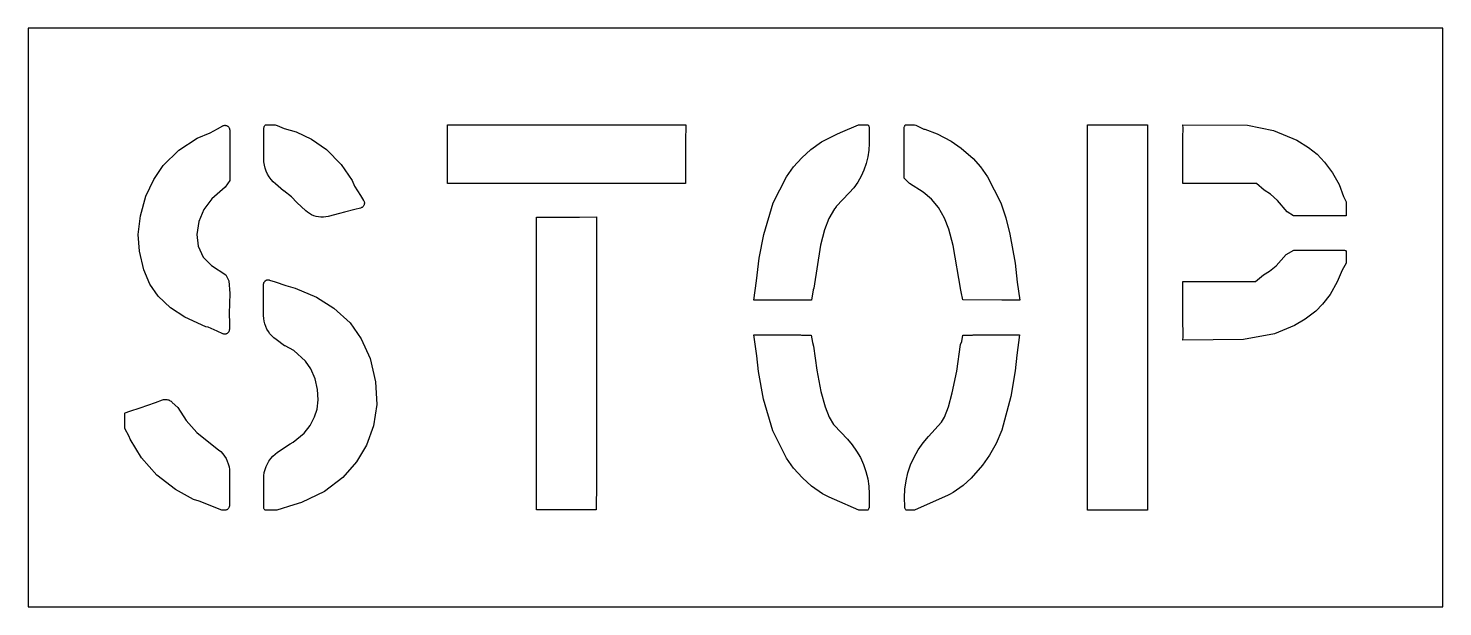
# Model space of a CAD drawing. Header units: inches. Extents: x 0 to 44, y 0 to 18.
import ezdxf

# ---------------------------------------------------------------- set-up
doc = ezdxf.new("R2010")
doc.units = ezdxf.units.IN
doc.header["$MEASUREMENT"] = 0
doc.layers.add('CUT', color=1, linetype='Continuous')

msp = doc.modelspace()

# ---------------------------------------------------------------- linework, layer by layer
at = {"layer": 'CUT'}
for points in [[(0, 0), (44, 0), (44, 18), (0, 18)], [(6.155, 14.976), (6.169, 14.972), (6.182, 14.966), (6.196, 14.959), (6.208, 14.951), (6.219, 14.942), (6.229, 14.931), (6.239, 14.919), (6.247, 14.907), (6.253, 14.893), (6.258, 14.88), (6.262, 14.865), (6.264, 14.851), (6.265, 14.836), (6.265, 14.641), (6.265, 14.383), (6.265, 13.259), (6.124, 13.054), (5.712, 12.691), (5.462, 12.363), (5.304, 11.983), (5.244, 11.578), (5.287, 11.215), (5.439, 10.881), (5.695, 10.613), (6.141, 10.331), (6.242, 10.146), (6.265, 9.748), (6.253, 9.128), (6.256, 8.819), (6.255, 8.628), (6.254, 8.613), (6.252, 8.598), (6.248, 8.583), (6.242, 8.569), (6.236, 8.556), (6.227, 8.543), (6.218, 8.531), (6.207, 8.52), (6.196, 8.511), (6.183, 8.503), (6.17, 8.496), (6.156, 8.49), (6.141, 8.486), (6.126, 8.484), (6.111, 8.483), (6.096, 8.483), (6.081, 8.486), (6.067, 8.489), (6.052, 8.495), (5.877, 8.571), (5.595, 8.696), (5.528, 8.712), (4.869, 9.007), (4.425, 9.297), (4.041, 9.663), (3.784, 10.035), (3.591, 10.487), (3.455, 11.067), (3.42, 11.583), (3.49, 12.165), (3.657, 12.778), (3.901, 13.291), (4.2, 13.727), (4.682, 14.209), (5.255, 14.578), (5.653, 14.749), (5.881, 14.874), (6.054, 14.964), (6.067, 14.97), (6.081, 14.975), (6.096, 14.978), (6.11, 14.98), (6.125, 14.98), (6.14, 14.979)], [(10.408, 12.447), (10.396, 12.436), (10.382, 12.427), (10.368, 12.419), (10.353, 12.412), (10.337, 12.407), (10.156, 12.36), (9.835, 12.278), (9.686, 12.238), (9.326, 12.146), (9.253, 12.131), (9.179, 12.123), (9.104, 12.123), (9.029, 12.13), (8.956, 12.145), (8.884, 12.167), (8.815, 12.196), (8.75, 12.232), (8.688, 12.274), (8.63, 12.322), (8.358, 12.574), (8.189, 12.754), (7.952, 12.939), (7.943, 12.945), (7.942, 12.945), (7.69, 13.156), (7.617, 13.223), (7.551, 13.297), (7.493, 13.377), (7.442, 13.462), (7.4, 13.552), (7.367, 13.645), (7.343, 13.741), (7.329, 13.839), (7.324, 13.938), (7.324, 14.266), (7.324, 14.454), (7.324, 14.684), (7.324, 14.869), (7.325, 14.888), (7.328, 14.906), (7.333, 14.924), (7.339, 14.941), (7.347, 14.958), (7.357, 14.974), (7.369, 14.989), (7.379, 15), (7.676, 15), (7.744, 14.974), (7.961, 14.88), (8.336, 14.782), (8.815, 14.552), (9.28, 14.224), (9.73, 13.763), (10.072, 13.262), (10.151, 13.082), (10.333, 12.801), (10.432, 12.642), (10.439, 12.628), (10.446, 12.613), (10.451, 12.597), (10.454, 12.581), (10.455, 12.565), (10.455, 12.548), (10.453, 12.532), (10.449, 12.516), (10.444, 12.501), (10.437, 12.486), (10.429, 12.472), (10.419, 12.459)], [(20.448, 14.476), (20.449, 13.577), (20.449, 13.167), (20.039, 13.167), (13.036, 13.167), (13.045, 14.995), (13.148, 14.993), (13.428, 14.996), (20.455, 15)], [(25.135, 12.449), (25.132, 12.446), (25.078, 12.378), (24.908, 12.083), (24.772, 11.731), (24.645, 11.255), (24.438, 9.914), (24.42, 9.856), (24.367, 9.543), (23.173, 9.539), (22.569, 9.54), (22.658, 10.138), (22.741, 10.849), (22.885, 11.586), (23.176, 12.565), (23.587, 13.378), (23.807, 13.688), (24.06, 13.971), (24.342, 14.223), (24.68, 14.464), (25.151, 14.71), (25.27, 14.757), (25.824, 15), (26.118, 15), (26.126, 14.99), (26.135, 14.976), (26.143, 14.961), (26.149, 14.944), (26.154, 14.928), (26.156, 14.911), (26.157, 14.893), (26.157, 14.419), (26.147, 14.206), (26.117, 13.996), (26.067, 13.789), (25.997, 13.588), (25.909, 13.395), (25.803, 13.211), (25.68, 13.037), (25.541, 12.876)], [(29.618, 13.69), (29.839, 13.382), (30.254, 12.572), (30.407, 12.103), (30.533, 11.59), (30.697, 10.689), (30.763, 10.098), (30.844, 9.542), (30.281, 9.541), (29.067, 9.545), (29.021, 9.8), (29.005, 9.849), (28.775, 11.236), (28.633, 11.744), (28.497, 12.091), (28.311, 12.418), (28.099, 12.683), (27.842, 12.904), (27.41, 13.165), (27.249, 13.336), (27.249, 14.478), (27.249, 14.742), (27.249, 14.742), (27.249, 14.888), (27.25, 14.905), (27.252, 14.922), (27.257, 14.939), (27.263, 14.955), (27.271, 14.97), (27.28, 14.984), (27.291, 14.998), (27.293, 15), (27.567, 15), (27.612, 14.98), (27.612, 14.98), (27.854, 14.865), (27.892, 14.857), (28.278, 14.711), (28.709, 14.486), (29.018, 14.268), (29.39, 13.943)], [(32.952, 3), (32.952, 3.537), (32.952, 15), (34.818, 15), (34.818, 3)], [(35.917, 14.602), (35.921, 14.895), (35.918, 14.997), (37.93, 14.981), (38.732, 14.816), (39.467, 14.514), (39.823, 14.294), (40.091, 14.082), (40.326, 13.836), (40.574, 13.499), (40.775, 13.134), (40.912, 12.765), (41, 12.598), (41, 12.169), (40.992, 12.166), (40.975, 12.162), (40.958, 12.159), (40.941, 12.159), (40.752, 12.161), (40.537, 12.164), (39.358, 12.164), (39.159, 12.285), (38.86, 12.639), (38.639, 12.843), (38.45, 12.965), (38.209, 13.167), (35.918, 13.167)], [(16.192, 12.125), (17.152, 12.123), (17.672, 12.131), (17.672, 3.458), (17.668, 3.405), (17.666, 3.02), (15.806, 3.013), (15.806, 11.778), (15.806, 12.124), (16.152, 12.119)], [(41, 11.077), (41, 10.7), (40.994, 10.688), (40.875, 10.469), (40.721, 10.106), (40.494, 9.711), (40.263, 9.41), (40.049, 9.195), (39.717, 8.943), (39.394, 8.749), (38.766, 8.49), (37.808, 8.311), (35.919, 8.293), (35.922, 8.395), (35.922, 8.668), (35.913, 8.717), (35.917, 10.124), (38.176, 10.124), (38.421, 10.324), (38.615, 10.439), (38.815, 10.608), (39.127, 10.96), (39.366, 11.092), (40.5, 11.092), (40.746, 11.092), (40.931, 11.092), (40.948, 11.091), (40.964, 11.089), (40.981, 11.085), (40.996, 11.079)], [(7.993, 8.114), (7.969, 8.123), (7.71, 8.316), (7.641, 8.369), (7.577, 8.428), (7.519, 8.493), (7.468, 8.564), (7.424, 8.639), (7.388, 8.718), (7.359, 8.8), (7.338, 8.885), (7.325, 8.971), (7.321, 9.058), (7.321, 9.38), (7.321, 9.502), (7.321, 9.851), (7.321, 10.034), (7.322, 10.048), (7.324, 10.061), (7.328, 10.075), (7.332, 10.088), (7.338, 10.101), (7.346, 10.113), (7.354, 10.124), (7.364, 10.134), (7.374, 10.143), (7.386, 10.151), (7.398, 10.158), (7.411, 10.164), (7.424, 10.168), (7.438, 10.172), (7.451, 10.173), (7.465, 10.174), (7.479, 10.172), (7.493, 10.17), (7.507, 10.166), (7.679, 10.107), (8.01, 9.994), (8.299, 9.913), (8.964, 9.635), (9.51, 9.293), (10.011, 8.83), (10.353, 8.334), (10.632, 7.721), (10.805, 7.001), (10.838, 6.295), (10.742, 5.631), (10.517, 5.029), (10.213, 4.506), (9.787, 4.024), (9.214, 3.588), (8.495, 3.241), (8.264, 3.167), (8.261, 3.166), (7.732, 3), (7.362, 3), (7.357, 3.006), (7.347, 3.022), (7.339, 3.038), (7.332, 3.055), (7.327, 3.072), (7.325, 3.09), (7.324, 3.109), (7.324, 3.981), (7.328, 4.078), (7.342, 4.174), (7.365, 4.268), (7.398, 4.36), (7.438, 4.448), (7.488, 4.531), (7.545, 4.61), (7.609, 4.683), (7.68, 4.749), (7.757, 4.808), (8.142, 5.068), (8.235, 5.117), (8.583, 5.403), (8.766, 5.641), (8.904, 5.905), (8.982, 6.149), (9.022, 6.436), (9.001, 6.763), (8.926, 7.089), (8.791, 7.399), (8.621, 7.646), (8.258, 7.971)], [(24.048, 8.454), (24.353, 8.452), (24.393, 8.219), (24.43, 8.108), (24.526, 7.36), (24.656, 6.695), (24.787, 6.219), (24.912, 5.903), (25.044, 5.672), (25.065, 5.648), (25.479, 5.21), (25.632, 5.033), (25.767, 4.843), (25.884, 4.64), (25.981, 4.428), (26.057, 4.207), (26.112, 3.98), (26.145, 3.749), (26.156, 3.515), (26.156, 3.114), (26.155, 3.097), (26.153, 3.079), (26.148, 3.062), (26.142, 3.046), (26.134, 3.031), (26.125, 3.016), (26.114, 3.002), (26.111, 3), (25.835, 3), (25.078, 3.336), (24.917, 3.407), (24.71, 3.514), (24.367, 3.753), (24.083, 4.006), (23.804, 4.316), (23.585, 4.626), (23.161, 5.475), (22.875, 6.456), (22.719, 7.32), (22.666, 7.811), (22.573, 8.459), (23.228, 8.46), (24.021, 8.459)], [(28.627, 6.217), (28.744, 6.653), (28.887, 7.328), (29.004, 8.159), (29.038, 8.256), (29.074, 8.454), (29.371, 8.455), (29.397, 8.46), (30.202, 8.46), (30.835, 8.46), (30.751, 7.832), (30.7, 7.343), (30.566, 6.544), (30.284, 5.496), (30.106, 5.077), (29.906, 4.711), (29.684, 4.403), (29.335, 4.003), (29.082, 3.774), (28.775, 3.552), (28.661, 3.491), (28.616, 3.471), (27.568, 3), (27.309, 3), (27.304, 3.005), (27.294, 3.018), (27.285, 3.032), (27.277, 3.047), (27.271, 3.063), (27.267, 3.079), (27.264, 3.095), (27.263, 3.112), (27.256, 3.395), (27.268, 3.656), (27.305, 3.914), (27.365, 4.168), (27.449, 4.416), (27.556, 4.654), (27.685, 4.881), (27.835, 5.095), (28.003, 5.295), (28.407, 5.744), (28.501, 5.901)], [(4.34, 6.442), (4.367, 6.433), (4.392, 6.422), (4.417, 6.408), (4.44, 6.392), (4.461, 6.373), (4.48, 6.353), (4.653, 6.195), (4.914, 5.79), (5.238, 5.419), (5.458, 5.246), (5.922, 4.886), (5.989, 4.826), (6.051, 4.76), (6.105, 4.688), (6.152, 4.611), (6.191, 4.529), (6.222, 4.445), (6.244, 4.357), (6.258, 4.268), (6.262, 4.178), (6.262, 3.167), (6.261, 3.149), (6.258, 3.131), (6.254, 3.114), (6.247, 3.098), (6.239, 3.082), (6.23, 3.067), (6.219, 3.053), (6.206, 3.04), (6.193, 3.028), (6.178, 3.019), (6.162, 3.01), (6.145, 3.004), (6.133, 3), (6.046, 3), (6.04, 3.001), (6.023, 3.007), (5.311, 3.286), (5.142, 3.341), (4.575, 3.65), (4.003, 4.091), (3.524, 4.63), (3.17, 5.214), (3.136, 5.295), (3, 5.541), (3, 6.024), (3.017, 6.032), (3.158, 6.081), (3.477, 6.193), (3.954, 6.359), (4.174, 6.436), (4.201, 6.444), (4.228, 6.449), (4.256, 6.452), (4.285, 6.451), (4.312, 6.448)]]:
    msp.add_lwpolyline(points, close=True, dxfattribs=at)

doc.saveas('drawing.dxf')
